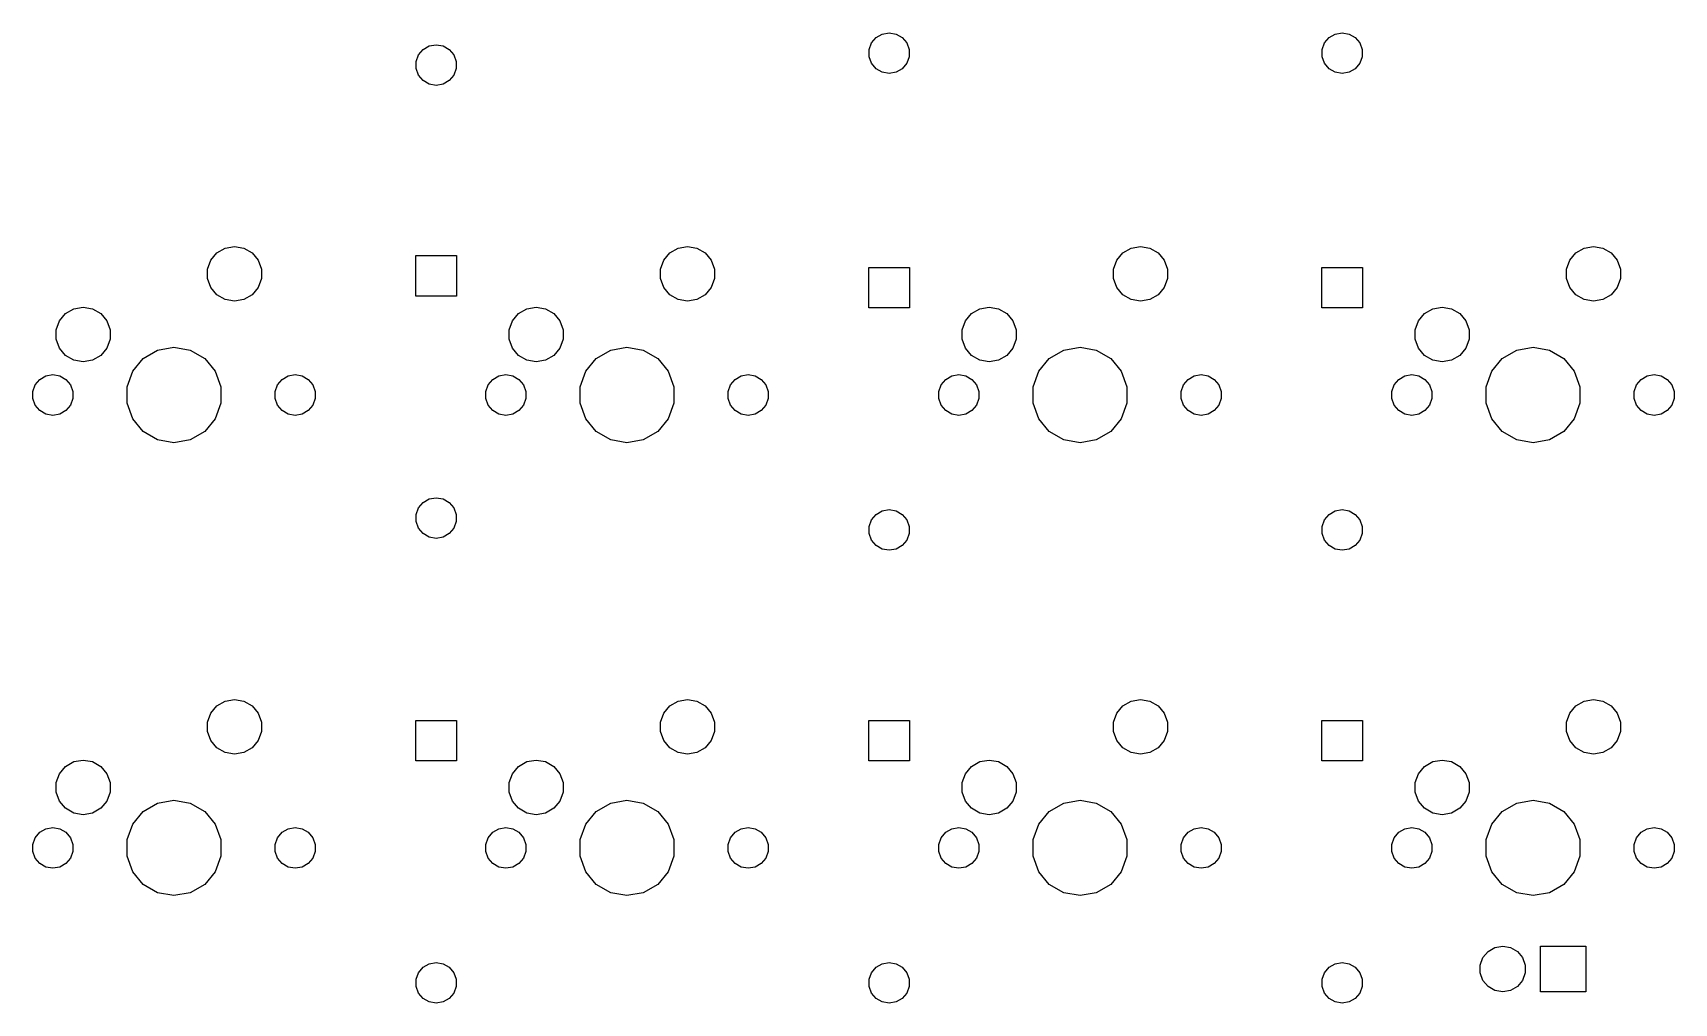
# Model space of a CAD drawing. Extents: x 16 to 275, y -108 to -10.
# Drawn here: x 206.1 to 274.9, y -104.5 to -63.8 of the extents above; entities that cross this region are included whole.
import ezdxf

# ---------------------------------------------------------------- set-up
doc = ezdxf.new("R2010")
doc.units = 0
doc.header["$MEASUREMENT"] = 0
doc.layers.add('BLACK', color=7, linetype='CONTINUOUS')

msp = doc.modelspace()

# ---------------------------------------------------------------- linework, layer by layer
at = {"layer": 'Black'}
for p, q in [((241.259, -64.2341), (241.449, -64.0072)), ((241.449, -64.0072), (241.706, -63.8591)), ((241.706, -63.8591), (241.997, -63.8076)), ((241.997, -63.8076), (242.289, -63.8591)), ((242.289, -63.8591), (242.546, -64.0072)), ((242.546, -64.0072), (242.736, -64.2341)), ((260.259, -64.2341), (260.449, -64.0072)), ((260.449, -64.0072), (260.706, -63.8591)), ((260.706, -63.8591), (260.997, -63.8076)), ((260.997, -63.8076), (261.289, -63.8591)), ((261.289, -63.8591), (261.546, -64.0072)), ((261.546, -64.0072), (261.736, -64.2341)), ((222.259, -64.7341), (222.449, -64.5072)), ((222.449, -64.5072), (222.706, -64.3591)), ((222.706, -64.3591), (222.997, -64.3076)), ((222.997, -64.3076), (223.289, -64.3591)), ((223.289, -64.3591), (223.546, -64.5072)), ((223.546, -64.5072), (223.736, -64.7341)), ((241.158, -64.5124), (241.259, -64.2341)), ((241.158, -64.8086), (241.158, -64.5124)), ((242.736, -64.2341), (242.837, -64.5124)), ((242.837, -64.5124), (242.837, -64.8086)), ((260.158, -64.5124), (260.259, -64.2341)), ((260.158, -64.8086), (260.158, -64.5124)), ((261.736, -64.2341), (261.837, -64.5124)), ((261.837, -64.5124), (261.837, -64.8086)), ((222.158, -65.0124), (222.259, -64.7341)), ((222.158, -65.3086), (222.158, -65.0124)), ((222.259, -65.587), (222.158, -65.3086)), ((223.736, -64.7341), (223.837, -65.0124)), ((223.837, -65.3086), (223.736, -65.587)), ((223.837, -65.0124), (223.837, -65.3086)), ((241.259, -65.087), (241.158, -64.8086)), ((241.449, -65.3139), (241.259, -65.087)), ((241.706, -65.462), (241.449, -65.3139)), ((242.546, -65.3139), (242.289, -65.462)), ((242.736, -65.087), (242.546, -65.3139)), ((242.837, -64.8086), (242.736, -65.087)), ((260.259, -65.087), (260.158, -64.8086)), ((260.449, -65.3139), (260.259, -65.087)), ((260.706, -65.462), (260.449, -65.3139)), ((261.546, -65.3139), (261.289, -65.462)), ((261.736, -65.087), (261.546, -65.3139)), ((261.837, -64.8086), (261.736, -65.087)), ((222.449, -65.8139), (222.259, -65.587)), ((222.706, -65.962), (222.449, -65.8139)), ((222.997, -66.0134), (222.706, -65.962)), ((223.289, -65.962), (222.997, -66.0134)), ((223.546, -65.8139), (223.289, -65.962)), ((223.736, -65.587), (223.546, -65.8139)), ((241.997, -65.5134), (241.706, -65.462)), ((242.289, -65.462), (241.997, -65.5134)), ((260.997, -65.5134), (260.706, -65.462)), ((261.289, -65.462), (260.997, -65.5134)), ((213.802, -73.0411), (214.148, -72.8418)), ((214.148, -72.8418), (214.54, -72.7726)), ((214.54, -72.7726), (214.932, -72.8418)), ((214.932, -72.8418), (215.278, -73.0411)), ((232.802, -73.0411), (233.148, -72.8418)), ((233.148, -72.8418), (233.54, -72.7726)), ((233.54, -72.7726), (233.932, -72.8418)), ((233.932, -72.8418), (234.278, -73.0411)), ((251.802, -73.0411), (252.148, -72.8418)), ((252.148, -72.8418), (252.54, -72.7726)), ((252.54, -72.7726), (252.932, -72.8418)), ((252.932, -72.8418), (253.278, -73.0411)), ((270.802, -73.0411), (271.148, -72.8418)), ((271.148, -72.8418), (271.54, -72.7726)), ((271.54, -72.7726), (271.932, -72.8418)), ((271.932, -72.8418), (272.278, -73.0411)), ((213.41, -73.7208), (213.546, -73.3463)), ((213.546, -73.3463), (213.802, -73.0411)), ((215.278, -73.0411), (215.534, -73.3463)), ((215.534, -73.3463), (215.67, -73.7208)), ((222.148, -74.8501), (222.148, -73.1509)), ((222.148, -73.1509), (223.847, -73.1509)), ((223.847, -73.1509), (223.847, -74.8501)), ((232.41, -73.7208), (232.546, -73.3463)), ((232.546, -73.3463), (232.802, -73.0411)), ((234.278, -73.0411), (234.534, -73.3463)), ((234.534, -73.3463), (234.67, -73.7208)), ((241.148, -75.3501), (241.148, -73.6509)), ((241.148, -73.6509), (242.847, -73.6509)), ((242.847, -73.6509), (242.847, -75.3501)), ((251.41, -73.7208), (251.546, -73.3463)), ((251.546, -73.3463), (251.802, -73.0411)), ((253.278, -73.0411), (253.534, -73.3463)), ((253.534, -73.3463), (253.67, -73.7208)), ((260.148, -75.3501), (260.148, -73.6509)), ((260.148, -73.6509), (261.847, -73.6509)), ((261.847, -73.6509), (261.847, -75.3501)), ((270.41, -73.7208), (270.546, -73.3463)), ((270.546, -73.3463), (270.802, -73.0411)), ((272.278, -73.0411), (272.534, -73.3463)), ((272.534, -73.3463), (272.67, -73.7208)), ((213.41, -74.1192), (213.41, -73.7208)), ((213.546, -74.4937), (213.41, -74.1192)), ((215.67, -74.1192), (215.534, -74.4937)), ((215.67, -73.7208), (215.67, -74.1192)), ((232.41, -74.1192), (232.41, -73.7208)), ((232.546, -74.4937), (232.41, -74.1192)), ((234.67, -74.1192), (234.534, -74.4937)), ((234.67, -73.7208), (234.67, -74.1192)), ((251.41, -74.1192), (251.41, -73.7208)), ((251.546, -74.4937), (251.41, -74.1192)), ((253.67, -74.1192), (253.534, -74.4937)), ((253.67, -73.7208), (253.67, -74.1192)), ((270.41, -74.1192), (270.41, -73.7208)), ((270.546, -74.4937), (270.41, -74.1192)), ((272.67, -74.1192), (272.534, -74.4937)), ((272.67, -73.7208), (272.67, -74.1192)), ((213.802, -74.7989), (213.546, -74.4937)), ((214.148, -74.9982), (213.802, -74.7989)), ((214.54, -75.0674), (214.148, -74.9982)), ((214.932, -74.9982), (214.54, -75.0674)), ((215.278, -74.7989), (214.932, -74.9982)), ((215.534, -74.4937), (215.278, -74.7989)), ((223.847, -74.8501), (222.148, -74.8501)), ((232.802, -74.7989), (232.546, -74.4937)), ((233.148, -74.9982), (232.802, -74.7989)), ((233.54, -75.0674), (233.148, -74.9982)), ((233.932, -74.9982), (233.54, -75.0674)), ((234.278, -74.7989), (233.932, -74.9982)), ((234.534, -74.4937), (234.278, -74.7989)), ((251.802, -74.7989), (251.546, -74.4937)), ((252.148, -74.9982), (251.802, -74.7989)), ((252.54, -75.0674), (252.148, -74.9982)), ((252.932, -74.9982), (252.54, -75.0674)), ((253.278, -74.7989), (252.932, -74.9982)), ((253.534, -74.4937), (253.278, -74.7989)), ((270.802, -74.7989), (270.546, -74.4937)), ((271.148, -74.9982), (270.802, -74.7989)), ((271.54, -75.0674), (271.148, -74.9982)), ((271.932, -74.9982), (271.54, -75.0674)), ((272.278, -74.7989), (271.932, -74.9982)), ((272.534, -74.4937), (272.278, -74.7989)), ((207.196, -75.8863), (207.452, -75.5811)), ((207.452, -75.5811), (207.798, -75.3818)), ((207.798, -75.3818), (208.19, -75.3126)), ((208.19, -75.3126), (208.582, -75.3818)), ((208.582, -75.3818), (208.928, -75.5811)), ((208.928, -75.5811), (209.184, -75.8863)), ((226.196, -75.8863), (226.452, -75.5811)), ((226.452, -75.5811), (226.798, -75.3818)), ((226.798, -75.3818), (227.19, -75.3126)), ((227.19, -75.3126), (227.582, -75.3818)), ((227.582, -75.3818), (227.928, -75.5811)), ((227.928, -75.5811), (228.184, -75.8863)), ((242.847, -75.3501), (241.148, -75.3501)), ((245.196, -75.8863), (245.452, -75.5811)), ((245.452, -75.5811), (245.798, -75.3818)), ((245.798, -75.3818), (246.19, -75.3126)), ((246.19, -75.3126), (246.582, -75.3818)), ((246.582, -75.3818), (246.928, -75.5811)), ((246.928, -75.5811), (247.184, -75.8863)), ((261.847, -75.3501), (260.148, -75.3501)), ((264.196, -75.8863), (264.452, -75.5811)), ((264.452, -75.5811), (264.798, -75.3818)), ((264.798, -75.3818), (265.19, -75.3126)), ((265.19, -75.3126), (265.582, -75.3818)), ((265.582, -75.3818), (265.928, -75.5811)), ((265.928, -75.5811), (266.184, -75.8863)), ((207.06, -76.2608), (207.196, -75.8863)), ((207.06, -76.6592), (207.06, -76.2608)), ((209.184, -75.8863), (209.32, -76.2608)), ((209.32, -76.2608), (209.32, -76.6592)), ((226.06, -76.2608), (226.196, -75.8863)), ((226.06, -76.6592), (226.06, -76.2608)), ((228.184, -75.8863), (228.32, -76.2608)), ((228.32, -76.2608), (228.32, -76.6592)), ((245.06, -76.2608), (245.196, -75.8863)), ((245.06, -76.6592), (245.06, -76.2608)), ((247.184, -75.8863), (247.32, -76.2608)), ((247.32, -76.2608), (247.32, -76.6592)), ((264.06, -76.2608), (264.196, -75.8863)), ((264.06, -76.6592), (264.06, -76.2608)), ((266.184, -75.8863), (266.32, -76.2608)), ((266.32, -76.2608), (266.32, -76.6592)), ((207.196, -77.0337), (207.06, -76.6592)), ((207.452, -77.3389), (207.196, -77.0337)), ((209.184, -77.0337), (208.928, -77.3389)), ((209.32, -76.6592), (209.184, -77.0337)), ((211.315, -77.1192), (212, -76.9985)), ((212, -76.9985), (212.685, -77.1192)), ((226.196, -77.0337), (226.06, -76.6592)), ((226.452, -77.3389), (226.196, -77.0337)), ((228.184, -77.0337), (227.928, -77.3389)), ((228.32, -76.6592), (228.184, -77.0337)), ((230.315, -77.1192), (231, -76.9985)), ((231, -76.9985), (231.685, -77.1192)), ((245.196, -77.0337), (245.06, -76.6592)), ((245.452, -77.3389), (245.196, -77.0337)), ((247.184, -77.0337), (246.928, -77.3389)), ((247.32, -76.6592), (247.184, -77.0337)), ((249.315, -77.1192), (250, -76.9985)), ((250, -76.9985), (250.685, -77.1192)), ((264.196, -77.0337), (264.06, -76.6592)), ((264.452, -77.3389), (264.196, -77.0337)), ((266.184, -77.0337), (265.928, -77.3389)), ((266.32, -76.6592), (266.184, -77.0337)), ((268.315, -77.1192), (269, -76.9985)), ((269, -76.9985), (269.685, -77.1192)), ((207.798, -77.5382), (207.452, -77.3389)), ((208.19, -77.6074), (207.798, -77.5382)), ((208.582, -77.5382), (208.19, -77.6074)), ((208.928, -77.3389), (208.582, -77.5382)), ((210.267, -77.9992), (210.713, -77.4667)), ((210.713, -77.4667), (211.315, -77.1192)), ((212.685, -77.1192), (213.287, -77.4667)), ((213.287, -77.4667), (213.733, -77.9992)), ((226.798, -77.5382), (226.452, -77.3389)), ((227.19, -77.6074), (226.798, -77.5382)), ((227.582, -77.5382), (227.19, -77.6074)), ((227.928, -77.3389), (227.582, -77.5382)), ((229.267, -77.9992), (229.713, -77.4667)), ((229.713, -77.4667), (230.315, -77.1192)), ((231.685, -77.1192), (232.287, -77.4667)), ((232.287, -77.4667), (232.733, -77.9992)), ((245.798, -77.5382), (245.452, -77.3389)), ((246.19, -77.6074), (245.798, -77.5382)), ((246.582, -77.5382), (246.19, -77.6074)), ((246.928, -77.3389), (246.582, -77.5382)), ((248.267, -77.9992), (248.713, -77.4667)), ((248.713, -77.4667), (249.315, -77.1192)), ((250.685, -77.1192), (251.287, -77.4667)), ((251.287, -77.4667), (251.733, -77.9992)), ((264.798, -77.5382), (264.452, -77.3389)), ((265.19, -77.6074), (264.798, -77.5382)), ((265.582, -77.5382), (265.19, -77.6074)), ((265.928, -77.3389), (265.582, -77.5382)), ((267.267, -77.9992), (267.713, -77.4667)), ((267.713, -77.4667), (268.315, -77.1192)), ((269.685, -77.1192), (270.287, -77.4667)), ((270.287, -77.4667), (270.733, -77.9992)), ((206.18, -78.5729), (206.371, -78.3457)), ((206.371, -78.3457), (206.628, -78.1974)), ((206.628, -78.1974), (206.92, -78.1458)), ((206.92, -78.1458), (207.212, -78.1974)), ((207.212, -78.1974), (207.469, -78.3457)), ((207.469, -78.3457), (207.66, -78.5729)), ((210.029, -78.6524), (210.267, -77.9992)), ((213.733, -77.9992), (213.971, -78.6524)), ((216.34, -78.5729), (216.531, -78.3457)), ((216.531, -78.3457), (216.788, -78.1974)), ((216.788, -78.1974), (217.08, -78.1458)), ((217.08, -78.1458), (217.372, -78.1974)), ((217.372, -78.1974), (217.629, -78.3457)), ((217.629, -78.3457), (217.82, -78.5729)), ((225.18, -78.5729), (225.371, -78.3457)), ((225.371, -78.3457), (225.628, -78.1974)), ((225.628, -78.1974), (225.92, -78.1458)), ((225.92, -78.1458), (226.212, -78.1974)), ((226.212, -78.1974), (226.469, -78.3457)), ((226.469, -78.3457), (226.66, -78.5729)), ((229.029, -78.6524), (229.267, -77.9992)), ((232.733, -77.9992), (232.971, -78.6524)), ((235.34, -78.5729), (235.531, -78.3457)), ((235.531, -78.3457), (235.788, -78.1974)), ((235.788, -78.1974), (236.08, -78.1458)), ((236.08, -78.1458), (236.372, -78.1974)), ((236.372, -78.1974), (236.629, -78.3457)), ((236.629, -78.3457), (236.82, -78.5729)), ((244.18, -78.5729), (244.371, -78.3457)), ((244.371, -78.3457), (244.628, -78.1974)), ((244.628, -78.1974), (244.92, -78.1458)), ((244.92, -78.1458), (245.212, -78.1974)), ((245.212, -78.1974), (245.469, -78.3457)), ((245.469, -78.3457), (245.66, -78.5729)), ((248.029, -78.6524), (248.267, -77.9992)), ((251.733, -77.9992), (251.971, -78.6524)), ((254.34, -78.5729), (254.531, -78.3457)), ((254.531, -78.3457), (254.788, -78.1974)), ((254.788, -78.1974), (255.08, -78.1458)), ((255.08, -78.1458), (255.372, -78.1974)), ((255.372, -78.1974), (255.629, -78.3457)), ((255.629, -78.3457), (255.82, -78.5729)), ((263.18, -78.5729), (263.371, -78.3457)), ((263.371, -78.3457), (263.628, -78.1974)), ((263.628, -78.1974), (263.92, -78.1458)), ((263.92, -78.1458), (264.212, -78.1974)), ((264.212, -78.1974), (264.469, -78.3457)), ((264.469, -78.3457), (264.66, -78.5729)), ((267.029, -78.6524), (267.267, -77.9992)), ((270.733, -77.9992), (270.971, -78.6524)), ((273.34, -78.5729), (273.531, -78.3457)), ((273.531, -78.3457), (273.788, -78.1974)), ((273.788, -78.1974), (274.08, -78.1458)), ((274.08, -78.1458), (274.372, -78.1974)), ((274.372, -78.1974), (274.629, -78.3457)), ((274.629, -78.3457), (274.82, -78.5729)), ((206.079, -78.8517), (206.18, -78.5729)), ((206.079, -79.1483), (206.079, -78.8517)), ((206.18, -79.4271), (206.079, -79.1483)), ((207.66, -78.5729), (207.761, -78.8517)), ((207.761, -79.1483), (207.66, -79.4271)), ((207.761, -78.8517), (207.761, -79.1483)), ((210.029, -79.3476), (210.029, -78.6524)), ((213.971, -78.6524), (213.971, -79.3476)), ((216.239, -78.8517), (216.34, -78.5729)), ((216.239, -79.1483), (216.239, -78.8517)), ((216.34, -79.4271), (216.239, -79.1483)), ((217.82, -78.5729), (217.921, -78.8517)), ((217.921, -79.1483), (217.82, -79.4271)), ((217.921, -78.8517), (217.921, -79.1483)), ((225.079, -78.8517), (225.18, -78.5729)), ((225.079, -79.1483), (225.079, -78.8517)), ((225.18, -79.4271), (225.079, -79.1483)), ((226.66, -78.5729), (226.761, -78.8517)), ((226.761, -79.1483), (226.66, -79.4271)), ((226.761, -78.8517), (226.761, -79.1483)), ((229.029, -79.3476), (229.029, -78.6524)), ((232.971, -78.6524), (232.971, -79.3476)), ((235.239, -78.8517), (235.34, -78.5729)), ((235.239, -79.1483), (235.239, -78.8517)), ((235.34, -79.4271), (235.239, -79.1483)), ((236.82, -78.5729), (236.921, -78.8517)), ((236.921, -79.1483), (236.82, -79.4271)), ((236.921, -78.8517), (236.921, -79.1483)), ((244.079, -78.8517), (244.18, -78.5729)), ((244.079, -79.1483), (244.079, -78.8517)), ((244.18, -79.4271), (244.079, -79.1483)), ((245.66, -78.5729), (245.761, -78.8517)), ((245.761, -79.1483), (245.66, -79.4271)), ((245.761, -78.8517), (245.761, -79.1483)), ((248.029, -79.3476), (248.029, -78.6524)), ((251.971, -78.6524), (251.971, -79.3476)), ((254.239, -78.8517), (254.34, -78.5729)), ((254.239, -79.1483), (254.239, -78.8517)), ((254.34, -79.4271), (254.239, -79.1483)), ((255.82, -78.5729), (255.921, -78.8517)), ((255.921, -79.1483), (255.82, -79.4271)), ((255.921, -78.8517), (255.921, -79.1483)), ((263.079, -78.8517), (263.18, -78.5729)), ((263.079, -79.1483), (263.079, -78.8517)), ((263.18, -79.4271), (263.079, -79.1483)), ((264.66, -78.5729), (264.761, -78.8517)), ((264.761, -79.1483), (264.66, -79.4271)), ((264.761, -78.8517), (264.761, -79.1483)), ((267.029, -79.3476), (267.029, -78.6524)), ((270.971, -78.6524), (270.971, -79.3476)), ((273.239, -78.8517), (273.34, -78.5729)), ((273.239, -79.1483), (273.239, -78.8517)), ((273.34, -79.4271), (273.239, -79.1483)), ((274.82, -78.5729), (274.921, -78.8517)), ((274.921, -79.1483), (274.82, -79.4271)), ((274.921, -78.8517), (274.921, -79.1483)), ((206.371, -79.6543), (206.18, -79.4271)), ((206.628, -79.8026), (206.371, -79.6543)), ((206.92, -79.8541), (206.628, -79.8026)), ((207.212, -79.8026), (206.92, -79.8541)), ((207.469, -79.6543), (207.212, -79.8026)), ((207.66, -79.4271), (207.469, -79.6543)), ((210.267, -80.0008), (210.029, -79.3476)), ((213.971, -79.3476), (213.733, -80.0008)), ((216.531, -79.6543), (216.34, -79.4271)), ((216.788, -79.8026), (216.531, -79.6543)), ((217.08, -79.8541), (216.788, -79.8026)), ((217.372, -79.8026), (217.08, -79.8541)), ((217.629, -79.6543), (217.372, -79.8026)), ((217.82, -79.4271), (217.629, -79.6543)), ((225.371, -79.6543), (225.18, -79.4271)), ((225.628, -79.8026), (225.371, -79.6543)), ((225.92, -79.8541), (225.628, -79.8026)), ((226.212, -79.8026), (225.92, -79.8541)), ((226.469, -79.6543), (226.212, -79.8026)), ((226.66, -79.4271), (226.469, -79.6543)), ((229.267, -80.0008), (229.029, -79.3476)), ((232.971, -79.3476), (232.733, -80.0008)), ((235.531, -79.6543), (235.34, -79.4271)), ((235.788, -79.8026), (235.531, -79.6543)), ((236.08, -79.8541), (235.788, -79.8026)), ((236.372, -79.8026), (236.08, -79.8541)), ((236.629, -79.6543), (236.372, -79.8026)), ((236.82, -79.4271), (236.629, -79.6543)), ((244.371, -79.6543), (244.18, -79.4271)), ((244.628, -79.8026), (244.371, -79.6543)), ((244.92, -79.8541), (244.628, -79.8026)), ((245.212, -79.8026), (244.92, -79.8541)), ((245.469, -79.6543), (245.212, -79.8026)), ((245.66, -79.4271), (245.469, -79.6543)), ((248.267, -80.0008), (248.029, -79.3476)), ((251.971, -79.3476), (251.733, -80.0008)), ((254.531, -79.6543), (254.34, -79.4271)), ((254.788, -79.8026), (254.531, -79.6543)), ((255.08, -79.8541), (254.788, -79.8026)), ((255.372, -79.8026), (255.08, -79.8541)), ((255.629, -79.6543), (255.372, -79.8026)), ((255.82, -79.4271), (255.629, -79.6543)), ((263.371, -79.6543), (263.18, -79.4271)), ((263.628, -79.8026), (263.371, -79.6543)), ((263.92, -79.8541), (263.628, -79.8026)), ((264.212, -79.8026), (263.92, -79.8541)), ((264.469, -79.6543), (264.212, -79.8026)), ((264.66, -79.4271), (264.469, -79.6543)), ((267.267, -80.0008), (267.029, -79.3476)), ((270.971, -79.3476), (270.733, -80.0008)), ((273.531, -79.6543), (273.34, -79.4271)), ((273.788, -79.8026), (273.531, -79.6543)), ((274.08, -79.8541), (273.788, -79.8026)), ((274.372, -79.8026), (274.08, -79.8541)), ((274.629, -79.6543), (274.372, -79.8026)), ((274.82, -79.4271), (274.629, -79.6543)), ((210.713, -80.5332), (210.267, -80.0008)), ((211.315, -80.8808), (210.713, -80.5332)), ((213.287, -80.5332), (212.685, -80.8808)), ((213.733, -80.0008), (213.287, -80.5332)), ((229.713, -80.5332), (229.267, -80.0008)), ((230.315, -80.8808), (229.713, -80.5332)), ((232.287, -80.5332), (231.685, -80.8808)), ((232.733, -80.0008), (232.287, -80.5332)), ((248.713, -80.5332), (248.267, -80.0008)), ((249.315, -80.8808), (248.713, -80.5332)), ((251.287, -80.5332), (250.685, -80.8808)), ((251.733, -80.0008), (251.287, -80.5332)), ((267.713, -80.5332), (267.267, -80.0008)), ((268.315, -80.8808), (267.713, -80.5332)), ((270.287, -80.5332), (269.685, -80.8808)), ((270.733, -80.0008), (270.287, -80.5332)), ((212, -81.0015), (211.315, -80.8808)), ((212.685, -80.8808), (212, -81.0015)), ((231, -81.0015), (230.315, -80.8808)), ((231.685, -80.8808), (231, -81.0015)), ((250, -81.0015), (249.315, -80.8808)), ((250.685, -80.8808), (250, -81.0015)), ((269, -81.0015), (268.315, -80.8808)), ((269.685, -80.8808), (269, -81.0015)), ((222.158, -84.0124), (222.259, -83.7341)), ((222.259, -83.7341), (222.449, -83.5072)), ((222.449, -83.5072), (222.706, -83.3591)), ((222.706, -83.3591), (222.997, -83.3076)), ((222.997, -83.3076), (223.289, -83.3591)), ((223.289, -83.3591), (223.546, -83.5072)), ((223.546, -83.5072), (223.736, -83.7341)), ((223.736, -83.7341), (223.837, -84.0124)), ((241.449, -84.0072), (241.706, -83.8591)), ((241.706, -83.8591), (241.997, -83.8076)), ((241.997, -83.8076), (242.289, -83.8591)), ((242.289, -83.8591), (242.546, -84.0072)), ((260.449, -84.0072), (260.706, -83.8591)), ((260.706, -83.8591), (260.997, -83.8076)), ((260.997, -83.8076), (261.289, -83.8591)), ((261.289, -83.8591), (261.546, -84.0072)), ((222.158, -84.3086), (222.158, -84.0124)), ((222.259, -84.587), (222.158, -84.3086)), ((222.449, -84.8139), (222.259, -84.587)), ((223.736, -84.587), (223.546, -84.8139)), ((223.837, -84.3086), (223.736, -84.587)), ((223.837, -84.0124), (223.837, -84.3086)), ((241.158, -84.5124), (241.259, -84.2341)), ((241.158, -84.8086), (241.158, -84.5124)), ((241.259, -84.2341), (241.449, -84.0072)), ((242.546, -84.0072), (242.736, -84.2341)), ((242.736, -84.2341), (242.837, -84.5124)), ((242.837, -84.5124), (242.837, -84.8086)), ((260.158, -84.5124), (260.259, -84.2341)), ((260.158, -84.8086), (260.158, -84.5124)), ((260.259, -84.2341), (260.449, -84.0072)), ((261.546, -84.0072), (261.736, -84.2341)), ((261.736, -84.2341), (261.837, -84.5124)), ((261.837, -84.5124), (261.837, -84.8086)), ((222.706, -84.962), (222.449, -84.8139)), ((222.997, -85.0134), (222.706, -84.962)), ((223.289, -84.962), (222.997, -85.0134)), ((223.546, -84.8139), (223.289, -84.962)), ((241.259, -85.087), (241.158, -84.8086)), ((241.449, -85.3139), (241.259, -85.087)), ((241.706, -85.462), (241.449, -85.3139)), ((242.546, -85.3139), (242.289, -85.462)), ((242.736, -85.087), (242.546, -85.3139)), ((242.837, -84.8086), (242.736, -85.087)), ((260.259, -85.087), (260.158, -84.8086)), ((260.449, -85.3139), (260.259, -85.087)), ((260.706, -85.462), (260.449, -85.3139)), ((261.546, -85.3139), (261.289, -85.462)), ((261.736, -85.087), (261.546, -85.3139)), ((261.837, -84.8086), (261.736, -85.087)), ((241.997, -85.5134), (241.706, -85.462)), ((242.289, -85.462), (241.997, -85.5134)), ((260.997, -85.5134), (260.706, -85.462)), ((261.289, -85.462), (260.997, -85.5134)), ((213.546, -92.3463), (213.802, -92.0411)), ((213.802, -92.0411), (214.148, -91.8418)), ((214.148, -91.8418), (214.54, -91.7726)), ((214.54, -91.7726), (214.932, -91.8418)), ((214.932, -91.8418), (215.278, -92.0411)), ((215.278, -92.0411), (215.534, -92.3463)), ((232.546, -92.3463), (232.802, -92.0411)), ((232.802, -92.0411), (233.148, -91.8418)), ((233.148, -91.8418), (233.54, -91.7726)), ((233.54, -91.7726), (233.932, -91.8418)), ((233.932, -91.8418), (234.278, -92.0411)), ((234.278, -92.0411), (234.534, -92.3463)), ((251.546, -92.3463), (251.802, -92.0411)), ((251.802, -92.0411), (252.148, -91.8418)), ((252.148, -91.8418), (252.54, -91.7726)), ((252.54, -91.7726), (252.932, -91.8418)), ((252.932, -91.8418), (253.278, -92.0411)), ((253.278, -92.0411), (253.534, -92.3463)), ((270.546, -92.3463), (270.802, -92.0411)), ((270.802, -92.0411), (271.148, -91.8418)), ((271.148, -91.8418), (271.54, -91.7726)), ((271.54, -91.7726), (271.932, -91.8418)), ((271.932, -91.8418), (272.278, -92.0411)), ((272.278, -92.0411), (272.534, -92.3463)), ((213.41, -92.7208), (213.546, -92.3463)), ((213.41, -93.1192), (213.41, -92.7208)), ((215.534, -92.3463), (215.67, -92.7208)), ((215.67, -92.7208), (215.67, -93.1192)), ((222.148, -94.3501), (222.148, -92.6509)), ((222.148, -92.6509), (223.847, -92.6509)), ((223.847, -92.6509), (223.847, -94.3501)), ((232.41, -92.7208), (232.546, -92.3463)), ((232.41, -93.1192), (232.41, -92.7208)), ((234.534, -92.3463), (234.67, -92.7208)), ((234.67, -92.7208), (234.67, -93.1192)), ((241.148, -94.3501), (241.148, -92.6509)), ((241.148, -92.6509), (242.847, -92.6509)), ((242.847, -92.6509), (242.847, -94.3501)), ((251.41, -92.7208), (251.546, -92.3463)), ((251.41, -93.1192), (251.41, -92.7208)), ((253.534, -92.3463), (253.67, -92.7208)), ((253.67, -92.7208), (253.67, -93.1192)), ((260.148, -94.3501), (260.148, -92.6509)), ((260.148, -92.6509), (261.847, -92.6509)), ((261.847, -92.6509), (261.847, -94.3501)), ((270.41, -92.7208), (270.546, -92.3463)), ((270.41, -93.1192), (270.41, -92.7208)), ((272.534, -92.3463), (272.67, -92.7208)), ((272.67, -92.7208), (272.67, -93.1192)), ((213.546, -93.4937), (213.41, -93.1192)), ((213.802, -93.7989), (213.546, -93.4937)), ((215.534, -93.4937), (215.278, -93.7989)), ((215.67, -93.1192), (215.534, -93.4937)), ((232.546, -93.4937), (232.41, -93.1192)), ((232.802, -93.7989), (232.546, -93.4937)), ((234.534, -93.4937), (234.278, -93.7989)), ((234.67, -93.1192), (234.534, -93.4937)), ((251.546, -93.4937), (251.41, -93.1192)), ((251.802, -93.7989), (251.546, -93.4937)), ((253.534, -93.4937), (253.278, -93.7989)), ((253.67, -93.1192), (253.534, -93.4937)), ((270.546, -93.4937), (270.41, -93.1192)), ((270.802, -93.7989), (270.546, -93.4937)), ((272.534, -93.4937), (272.278, -93.7989)), ((272.67, -93.1192), (272.534, -93.4937)), ((207.798, -94.3818), (208.19, -94.3126)), ((208.19, -94.3126), (208.582, -94.3818)), ((214.148, -93.9982), (213.802, -93.7989)), ((214.54, -94.0674), (214.148, -93.9982)), ((214.932, -93.9982), (214.54, -94.0674)), ((215.278, -93.7989), (214.932, -93.9982)), ((226.798, -94.3818), (227.19, -94.3126)), ((227.19, -94.3126), (227.582, -94.3818)), ((233.148, -93.9982), (232.802, -93.7989)), ((233.54, -94.0674), (233.148, -93.9982)), ((233.932, -93.9982), (233.54, -94.0674)), ((234.278, -93.7989), (233.932, -93.9982)), ((245.798, -94.3818), (246.19, -94.3126)), ((246.19, -94.3126), (246.582, -94.3818)), ((252.148, -93.9982), (251.802, -93.7989)), ((252.54, -94.0674), (252.148, -93.9982)), ((252.932, -93.9982), (252.54, -94.0674)), ((253.278, -93.7989), (252.932, -93.9982)), ((264.798, -94.3818), (265.19, -94.3126)), ((265.19, -94.3126), (265.582, -94.3818)), ((271.148, -93.9982), (270.802, -93.7989)), ((271.54, -94.0674), (271.148, -93.9982)), ((271.932, -93.9982), (271.54, -94.0674)), ((272.278, -93.7989), (271.932, -93.9982)), ((207.06, -95.2608), (207.196, -94.8863)), ((207.196, -94.8863), (207.452, -94.5811)), ((207.452, -94.5811), (207.798, -94.3818)), ((208.582, -94.3818), (208.928, -94.5811)), ((208.928, -94.5811), (209.184, -94.8863)), ((209.184, -94.8863), (209.32, -95.2608)), ((223.847, -94.3501), (222.148, -94.3501)), ((226.06, -95.2608), (226.196, -94.8863)), ((226.196, -94.8863), (226.452, -94.5811)), ((226.452, -94.5811), (226.798, -94.3818)), ((227.582, -94.3818), (227.928, -94.5811)), ((227.928, -94.5811), (228.184, -94.8863)), ((228.184, -94.8863), (228.32, -95.2608)), ((242.847, -94.3501), (241.148, -94.3501)), ((245.06, -95.2608), (245.196, -94.8863)), ((245.196, -94.8863), (245.452, -94.5811)), ((245.452, -94.5811), (245.798, -94.3818)), ((246.582, -94.3818), (246.928, -94.5811)), ((246.928, -94.5811), (247.184, -94.8863)), ((247.184, -94.8863), (247.32, -95.2608)), ((261.847, -94.3501), (260.148, -94.3501)), ((264.06, -95.2608), (264.196, -94.8863)), ((264.196, -94.8863), (264.452, -94.5811)), ((264.452, -94.5811), (264.798, -94.3818)), ((265.582, -94.3818), (265.928, -94.5811)), ((265.928, -94.5811), (266.184, -94.8863)), ((266.184, -94.8863), (266.32, -95.2608)), ((207.06, -95.6592), (207.06, -95.2608)), ((207.196, -96.0337), (207.06, -95.6592)), ((209.32, -95.6592), (209.184, -96.0337)), ((209.32, -95.2608), (209.32, -95.6592)), ((226.06, -95.6592), (226.06, -95.2608)), ((226.196, -96.0337), (226.06, -95.6592)), ((228.32, -95.6592), (228.184, -96.0337)), ((228.32, -95.2608), (228.32, -95.6592)), ((245.06, -95.6592), (245.06, -95.2608)), ((245.196, -96.0337), (245.06, -95.6592)), ((247.32, -95.6592), (247.184, -96.0337)), ((247.32, -95.2608), (247.32, -95.6592)), ((264.06, -95.6592), (264.06, -95.2608)), ((264.196, -96.0337), (264.06, -95.6592)), ((266.32, -95.6592), (266.184, -96.0337)), ((266.32, -95.2608), (266.32, -95.6592)), ((207.452, -96.3389), (207.196, -96.0337)), ((207.798, -96.5382), (207.452, -96.3389)), ((208.928, -96.3389), (208.582, -96.5382)), ((209.184, -96.0337), (208.928, -96.3389)), ((210.713, -96.4667), (211.315, -96.1192)), ((211.315, -96.1192), (212, -95.9985)), ((212, -95.9985), (212.685, -96.1192)), ((212.685, -96.1192), (213.287, -96.4667)), ((226.452, -96.3389), (226.196, -96.0337)), ((226.798, -96.5382), (226.452, -96.3389)), ((227.928, -96.3389), (227.582, -96.5382)), ((228.184, -96.0337), (227.928, -96.3389)), ((229.713, -96.4667), (230.315, -96.1192)), ((230.315, -96.1192), (231, -95.9985)), ((231, -95.9985), (231.685, -96.1192)), ((231.685, -96.1192), (232.287, -96.4667)), ((245.452, -96.3389), (245.196, -96.0337)), ((245.798, -96.5382), (245.452, -96.3389)), ((246.928, -96.3389), (246.582, -96.5382)), ((247.184, -96.0337), (246.928, -96.3389)), ((248.713, -96.4667), (249.315, -96.1192)), ((249.315, -96.1192), (250, -95.9985)), ((250, -95.9985), (250.685, -96.1192)), ((250.685, -96.1192), (251.287, -96.4667)), ((264.452, -96.3389), (264.196, -96.0337)), ((264.798, -96.5382), (264.452, -96.3389)), ((265.928, -96.3389), (265.582, -96.5382)), ((266.184, -96.0337), (265.928, -96.3389)), ((267.713, -96.4667), (268.315, -96.1192)), ((268.315, -96.1192), (269, -95.9985)), ((269, -95.9985), (269.685, -96.1192)), ((269.685, -96.1192), (270.287, -96.4667)), ((208.19, -96.6074), (207.798, -96.5382)), ((208.582, -96.5382), (208.19, -96.6074)), ((210.029, -97.6524), (210.267, -96.9992)), ((210.267, -96.9992), (210.713, -96.4667)), ((213.287, -96.4667), (213.733, -96.9992)), ((213.733, -96.9992), (213.971, -97.6524)), ((227.19, -96.6074), (226.798, -96.5382)), ((227.582, -96.5382), (227.19, -96.6074)), ((229.029, -97.6524), (229.267, -96.9992)), ((229.267, -96.9992), (229.713, -96.4667)), ((232.287, -96.4667), (232.733, -96.9992)), ((232.733, -96.9992), (232.971, -97.6524)), ((246.19, -96.6074), (245.798, -96.5382)), ((246.582, -96.5382), (246.19, -96.6074)), ((248.029, -97.6524), (248.267, -96.9992)), ((248.267, -96.9992), (248.713, -96.4667)), ((251.287, -96.4667), (251.733, -96.9992)), ((251.733, -96.9992), (251.971, -97.6524)), ((265.19, -96.6074), (264.798, -96.5382)), ((265.582, -96.5382), (265.19, -96.6074)), ((267.029, -97.6524), (267.267, -96.9992)), ((267.267, -96.9992), (267.713, -96.4667)), ((270.287, -96.4667), (270.733, -96.9992)), ((270.733, -96.9992), (270.971, -97.6524)), ((206.079, -97.8517), (206.18, -97.5729)), ((206.18, -97.5729), (206.371, -97.3457)), ((206.371, -97.3457), (206.628, -97.1974)), ((206.628, -97.1974), (206.92, -97.1458)), ((206.92, -97.1458), (207.212, -97.1974)), ((207.212, -97.1974), (207.469, -97.3457)), ((207.469, -97.3457), (207.66, -97.5729)), ((207.66, -97.5729), (207.761, -97.8517)), ((210.029, -98.3476), (210.029, -97.6524)), ((213.971, -97.6524), (213.971, -98.3476)), ((216.239, -97.8517), (216.34, -97.5729)), ((216.34, -97.5729), (216.531, -97.3457)), ((216.531, -97.3457), (216.788, -97.1974)), ((216.788, -97.1974), (217.08, -97.1458)), ((217.08, -97.1458), (217.372, -97.1974)), ((217.372, -97.1974), (217.629, -97.3457)), ((217.629, -97.3457), (217.82, -97.5729)), ((217.82, -97.5729), (217.921, -97.8517)), ((225.079, -97.8517), (225.18, -97.5729)), ((225.18, -97.5729), (225.371, -97.3457)), ((225.371, -97.3457), (225.628, -97.1974)), ((225.628, -97.1974), (225.92, -97.1458)), ((225.92, -97.1458), (226.212, -97.1974)), ((226.212, -97.1974), (226.469, -97.3457)), ((226.469, -97.3457), (226.66, -97.5729)), ((226.66, -97.5729), (226.761, -97.8517)), ((229.029, -98.3476), (229.029, -97.6524)), ((232.971, -97.6524), (232.971, -98.3476)), ((235.239, -97.8517), (235.34, -97.5729)), ((235.34, -97.5729), (235.531, -97.3457)), ((235.531, -97.3457), (235.788, -97.1974)), ((235.788, -97.1974), (236.08, -97.1458)), ((236.08, -97.1458), (236.372, -97.1974)), ((236.372, -97.1974), (236.629, -97.3457)), ((236.629, -97.3457), (236.82, -97.5729)), ((236.82, -97.5729), (236.921, -97.8517)), ((244.079, -97.8517), (244.18, -97.5729)), ((244.18, -97.5729), (244.371, -97.3457)), ((244.371, -97.3457), (244.628, -97.1974)), ((244.628, -97.1974), (244.92, -97.1458)), ((244.92, -97.1458), (245.212, -97.1974)), ((245.212, -97.1974), (245.469, -97.3457)), ((245.469, -97.3457), (245.66, -97.5729)), ((245.66, -97.5729), (245.761, -97.8517)), ((248.029, -98.3476), (248.029, -97.6524)), ((251.971, -97.6524), (251.971, -98.3476)), ((254.239, -97.8517), (254.34, -97.5729)), ((254.34, -97.5729), (254.531, -97.3457)), ((254.531, -97.3457), (254.788, -97.1974)), ((254.788, -97.1974), (255.08, -97.1458)), ((255.08, -97.1458), (255.372, -97.1974)), ((255.372, -97.1974), (255.629, -97.3457)), ((255.629, -97.3457), (255.82, -97.5729)), ((255.82, -97.5729), (255.921, -97.8517)), ((263.079, -97.8517), (263.18, -97.5729)), ((263.18, -97.5729), (263.371, -97.3457)), ((263.371, -97.3457), (263.628, -97.1974)), ((263.628, -97.1974), (263.92, -97.1458)), ((263.92, -97.1458), (264.212, -97.1974)), ((264.212, -97.1974), (264.469, -97.3457)), ((264.469, -97.3457), (264.66, -97.5729)), ((264.66, -97.5729), (264.761, -97.8517)), ((267.029, -98.3476), (267.029, -97.6524)), ((270.971, -97.6524), (270.971, -98.3476)), ((273.239, -97.8517), (273.34, -97.5729)), ((273.34, -97.5729), (273.531, -97.3457)), ((273.531, -97.3457), (273.788, -97.1974)), ((273.788, -97.1974), (274.08, -97.1458)), ((274.08, -97.1458), (274.372, -97.1974)), ((274.372, -97.1974), (274.629, -97.3457)), ((274.629, -97.3457), (274.82, -97.5729)), ((274.82, -97.5729), (274.921, -97.8517)), ((206.079, -98.1483), (206.079, -97.8517)), ((206.18, -98.4271), (206.079, -98.1483)), ((206.371, -98.6543), (206.18, -98.4271)), ((207.66, -98.4271), (207.469, -98.6543)), ((207.761, -98.1483), (207.66, -98.4271)), ((207.761, -97.8517), (207.761, -98.1483)), ((210.267, -99.0008), (210.029, -98.3476)), ((213.971, -98.3476), (213.733, -99.0008)), ((216.239, -98.1483), (216.239, -97.8517)), ((216.34, -98.4271), (216.239, -98.1483)), ((216.531, -98.6543), (216.34, -98.4271)), ((217.82, -98.4271), (217.629, -98.6543)), ((217.921, -98.1483), (217.82, -98.4271)), ((217.921, -97.8517), (217.921, -98.1483)), ((225.079, -98.1483), (225.079, -97.8517)), ((225.18, -98.4271), (225.079, -98.1483)), ((225.371, -98.6543), (225.18, -98.4271)), ((226.66, -98.4271), (226.469, -98.6543)), ((226.761, -98.1483), (226.66, -98.4271)), ((226.761, -97.8517), (226.761, -98.1483)), ((229.267, -99.0008), (229.029, -98.3476)), ((232.971, -98.3476), (232.733, -99.0008)), ((235.239, -98.1483), (235.239, -97.8517)), ((235.34, -98.4271), (235.239, -98.1483)), ((235.531, -98.6543), (235.34, -98.4271)), ((236.82, -98.4271), (236.629, -98.6543)), ((236.921, -98.1483), (236.82, -98.4271)), ((236.921, -97.8517), (236.921, -98.1483)), ((244.079, -98.1483), (244.079, -97.8517)), ((244.18, -98.4271), (244.079, -98.1483)), ((244.371, -98.6543), (244.18, -98.4271)), ((245.66, -98.4271), (245.469, -98.6543)), ((245.761, -98.1483), (245.66, -98.4271)), ((245.761, -97.8517), (245.761, -98.1483)), ((248.267, -99.0008), (248.029, -98.3476)), ((251.971, -98.3476), (251.733, -99.0008)), ((254.239, -98.1483), (254.239, -97.8517)), ((254.34, -98.4271), (254.239, -98.1483)), ((254.531, -98.6543), (254.34, -98.4271)), ((255.82, -98.4271), (255.629, -98.6543)), ((255.921, -98.1483), (255.82, -98.4271)), ((255.921, -97.8517), (255.921, -98.1483)), ((263.079, -98.1483), (263.079, -97.8517)), ((263.18, -98.4271), (263.079, -98.1483)), ((263.371, -98.6543), (263.18, -98.4271)), ((264.66, -98.4271), (264.469, -98.6543)), ((264.761, -98.1483), (264.66, -98.4271)), ((264.761, -97.8517), (264.761, -98.1483)), ((267.267, -99.0008), (267.029, -98.3476)), ((270.971, -98.3476), (270.733, -99.0008)), ((273.239, -98.1483), (273.239, -97.8517)), ((273.34, -98.4271), (273.239, -98.1483)), ((273.531, -98.6543), (273.34, -98.4271)), ((274.82, -98.4271), (274.629, -98.6543)), ((274.921, -98.1483), (274.82, -98.4271)), ((274.921, -97.8517), (274.921, -98.1483)), ((206.628, -98.8026), (206.371, -98.6543)), ((206.92, -98.8541), (206.628, -98.8026)), ((207.212, -98.8026), (206.92, -98.8541)), ((207.469, -98.6543), (207.212, -98.8026)), ((210.713, -99.5332), (210.267, -99.0008)), ((213.733, -99.0008), (213.287, -99.5332)), ((216.788, -98.8026), (216.531, -98.6543)), ((217.08, -98.8541), (216.788, -98.8026)), ((217.372, -98.8026), (217.08, -98.8541)), ((217.629, -98.6543), (217.372, -98.8026)), ((225.628, -98.8026), (225.371, -98.6543)), ((225.92, -98.8541), (225.628, -98.8026)), ((226.212, -98.8026), (225.92, -98.8541)), ((226.469, -98.6543), (226.212, -98.8026)), ((229.713, -99.5332), (229.267, -99.0008)), ((232.733, -99.0008), (232.287, -99.5332)), ((235.788, -98.8026), (235.531, -98.6543)), ((236.08, -98.8541), (235.788, -98.8026)), ((236.372, -98.8026), (236.08, -98.8541)), ((236.629, -98.6543), (236.372, -98.8026)), ((244.628, -98.8026), (244.371, -98.6543)), ((244.92, -98.8541), (244.628, -98.8026)), ((245.212, -98.8026), (244.92, -98.8541)), ((245.469, -98.6543), (245.212, -98.8026)), ((248.713, -99.5332), (248.267, -99.0008)), ((251.733, -99.0008), (251.287, -99.5332)), ((254.788, -98.8026), (254.531, -98.6543)), ((255.08, -98.8541), (254.788, -98.8026)), ((255.372, -98.8026), (255.08, -98.8541)), ((255.629, -98.6543), (255.372, -98.8026)), ((263.628, -98.8026), (263.371, -98.6543)), ((263.92, -98.8541), (263.628, -98.8026)), ((264.212, -98.8026), (263.92, -98.8541)), ((264.469, -98.6543), (264.212, -98.8026)), ((267.713, -99.5332), (267.267, -99.0008)), ((270.733, -99.0008), (270.287, -99.5332)), ((273.788, -98.8026), (273.531, -98.6543)), ((274.08, -98.8541), (273.788, -98.8026)), ((274.372, -98.8026), (274.08, -98.8541)), ((274.629, -98.6543), (274.372, -98.8026)), ((211.315, -99.8808), (210.713, -99.5332)), ((213.287, -99.5332), (212.685, -99.8808)), ((230.315, -99.8808), (229.713, -99.5332)), ((232.287, -99.5332), (231.685, -99.8808)), ((249.315, -99.8808), (248.713, -99.5332)), ((251.287, -99.5332), (250.685, -99.8808)), ((268.315, -99.8808), (267.713, -99.5332)), ((270.287, -99.5332), (269.685, -99.8808)), ((212, -100.002), (211.315, -99.8808)), ((212.685, -99.8808), (212, -100.002)), ((231, -100.002), (230.315, -99.8808)), ((231.685, -99.8808), (231, -100.002)), ((250, -100.002), (249.315, -99.8808)), ((250.685, -99.8808), (250, -100.002)), ((269, -100.002), (268.315, -99.8808)), ((269.685, -99.8808), (269, -100.002)), ((266.902, -102.602), (267.115, -102.348)), ((267.115, -102.348), (267.403, -102.182)), ((267.403, -102.182), (267.73, -102.124)), ((267.73, -102.124), (268.057, -102.182)), ((268.057, -102.182), (268.345, -102.348)), ((268.345, -102.348), (268.558, -102.602)), ((269.317, -104.032), (269.317, -102.127)), ((269.317, -102.127), (271.222, -102.127)), ((271.222, -102.127), (271.222, -104.032)), ((222.158, -103.512), (222.259, -103.234)), ((222.259, -103.234), (222.449, -103.007)), ((222.449, -103.007), (222.706, -102.859)), ((222.706, -102.859), (222.997, -102.808)), ((222.997, -102.808), (223.289, -102.859)), ((223.289, -102.859), (223.546, -103.007)), ((223.546, -103.007), (223.736, -103.234)), ((223.736, -103.234), (223.837, -103.512)), ((241.158, -103.512), (241.259, -103.234)), ((241.259, -103.234), (241.449, -103.007)), ((241.449, -103.007), (241.706, -102.859)), ((241.706, -102.859), (241.997, -102.808)), ((241.997, -102.808), (242.289, -102.859)), ((242.289, -102.859), (242.546, -103.007)), ((242.546, -103.007), (242.736, -103.234)), ((242.736, -103.234), (242.837, -103.512)), ((260.158, -103.512), (260.259, -103.234)), ((260.259, -103.234), (260.449, -103.007)), ((260.449, -103.007), (260.706, -102.859)), ((260.706, -102.859), (260.997, -102.808)), ((260.997, -102.808), (261.289, -102.859)), ((261.289, -102.859), (261.546, -103.007)), ((261.546, -103.007), (261.736, -103.234)), ((261.736, -103.234), (261.837, -103.512)), ((266.788, -102.914), (266.902, -102.602)), ((266.788, -103.246), (266.788, -102.914)), ((266.902, -103.558), (266.788, -103.246)), ((268.558, -102.602), (268.672, -102.914)), ((268.672, -103.246), (268.558, -103.558)), ((268.672, -102.914), (268.672, -103.246)), ((222.158, -103.809), (222.158, -103.512)), ((222.259, -104.087), (222.158, -103.809)), ((223.837, -103.809), (223.736, -104.087)), ((223.837, -103.512), (223.837, -103.809)), ((241.158, -103.809), (241.158, -103.512)), ((241.259, -104.087), (241.158, -103.809)), ((242.837, -103.809), (242.736, -104.087)), ((242.837, -103.512), (242.837, -103.809)), ((260.158, -103.809), (260.158, -103.512)), ((260.259, -104.087), (260.158, -103.809)), ((261.837, -103.809), (261.736, -104.087)), ((261.837, -103.512), (261.837, -103.809)), ((267.115, -103.812), (266.902, -103.558)), ((267.403, -103.978), (267.115, -103.812)), ((268.345, -103.812), (268.057, -103.978)), ((268.558, -103.558), (268.345, -103.812)), ((222.449, -104.314), (222.259, -104.087)), ((222.706, -104.462), (222.449, -104.314)), ((222.997, -104.513), (222.706, -104.462)), ((223.289, -104.462), (222.997, -104.513)), ((223.546, -104.314), (223.289, -104.462)), ((223.736, -104.087), (223.546, -104.314)), ((241.449, -104.314), (241.259, -104.087)), ((241.706, -104.462), (241.449, -104.314)), ((241.997, -104.513), (241.706, -104.462)), ((242.289, -104.462), (241.997, -104.513)), ((242.546, -104.314), (242.289, -104.462)), ((242.736, -104.087), (242.546, -104.314)), ((260.449, -104.314), (260.259, -104.087)), ((260.706, -104.462), (260.449, -104.314)), ((260.997, -104.513), (260.706, -104.462)), ((261.289, -104.462), (260.997, -104.513)), ((261.546, -104.314), (261.289, -104.462)), ((261.736, -104.087), (261.546, -104.314)), ((267.73, -104.036), (267.403, -103.978)), ((268.057, -103.978), (267.73, -104.036)), ((271.222, -104.032), (269.317, -104.032))]:
    msp.add_line(p, q, dxfattribs=at)

doc.saveas('drawing.dxf')
